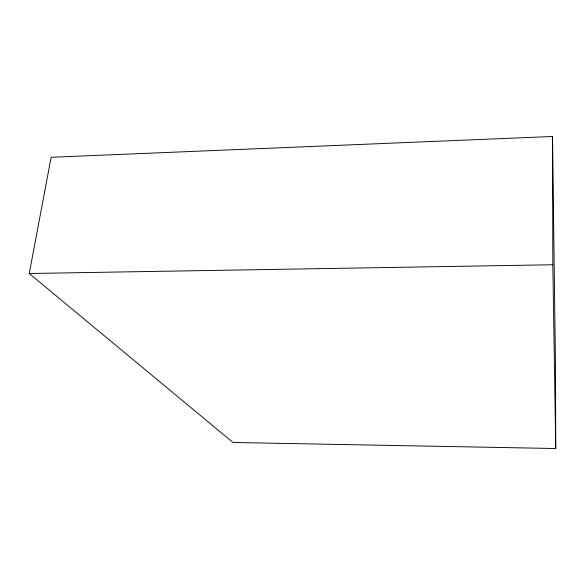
<?xml version="1.0" encoding="UTF-8"?>
<svg xmlns="http://www.w3.org/2000/svg" width="585" height="585" viewBox="0 0 585 585"><rect width="100%" height="100%" fill="white"/><g stroke="black" fill="none" stroke-linecap="round" stroke-linejoin="round"><path stroke-width="0.88" d="M29.25 273.502L51.136 157.277L552.525 136.473L555.487 366.093L555.75 448.527L232.954 442.465L29.25 273.502L552.825 264.756L552.525 136.473M552.825 264.756L555.75 448.527"/></g></svg>
